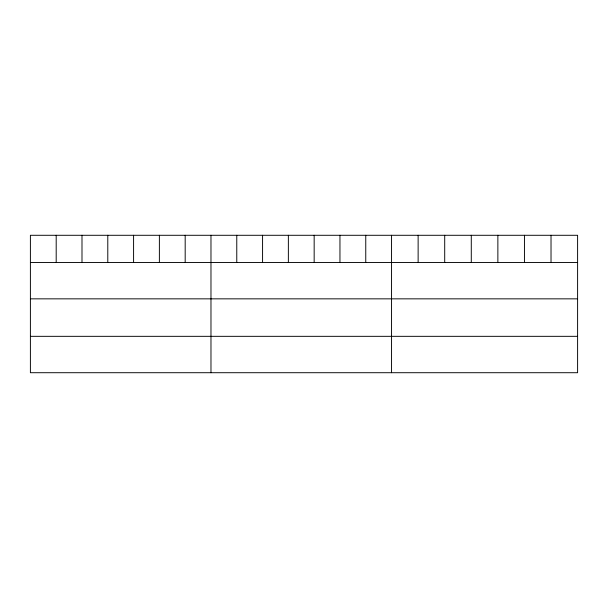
<?xml version="1.0" encoding="UTF-8"?>
<svg xmlns="http://www.w3.org/2000/svg" width="608" height="608" viewBox="0 0 608 608"><rect width="100%" height="100%" fill="white"/><g stroke="black" fill="none" stroke-linecap="round" stroke-linejoin="round"><path stroke-width="0.91" d="M577.6 262.466L577.6 372.712L30.4 372.712L30.4 235.288L577.6 235.288L577.6 262.466L30.4 262.466M30.4 298.847L577.6 298.847M30.4 336.33L577.6 336.33M551.023 235.288L551.023 262.466M524.446 235.288L524.446 262.466M497.868 235.288L497.868 262.466M471.284 235.288L471.284 262.466M444.706 235.288L444.706 262.466M418.129 235.288L418.129 262.466M391.552 235.288L391.552 372.712M365.758 235.288L365.758 262.466M339.956 235.288L339.956 262.466M314.161 235.288L314.161 262.466M288.367 235.288L288.367 262.466M262.572 235.288L262.572 262.466M236.77 235.288L236.77 262.466M210.976 235.288L210.976 372.712M185.182 235.288L185.182 262.466M159.38 235.288L159.38 262.466M133.585 235.288L133.585 262.466M107.791 235.288L107.791 262.466M81.996 235.288L81.996 262.466M56.194 235.288L56.194 262.466"/></g></svg>
